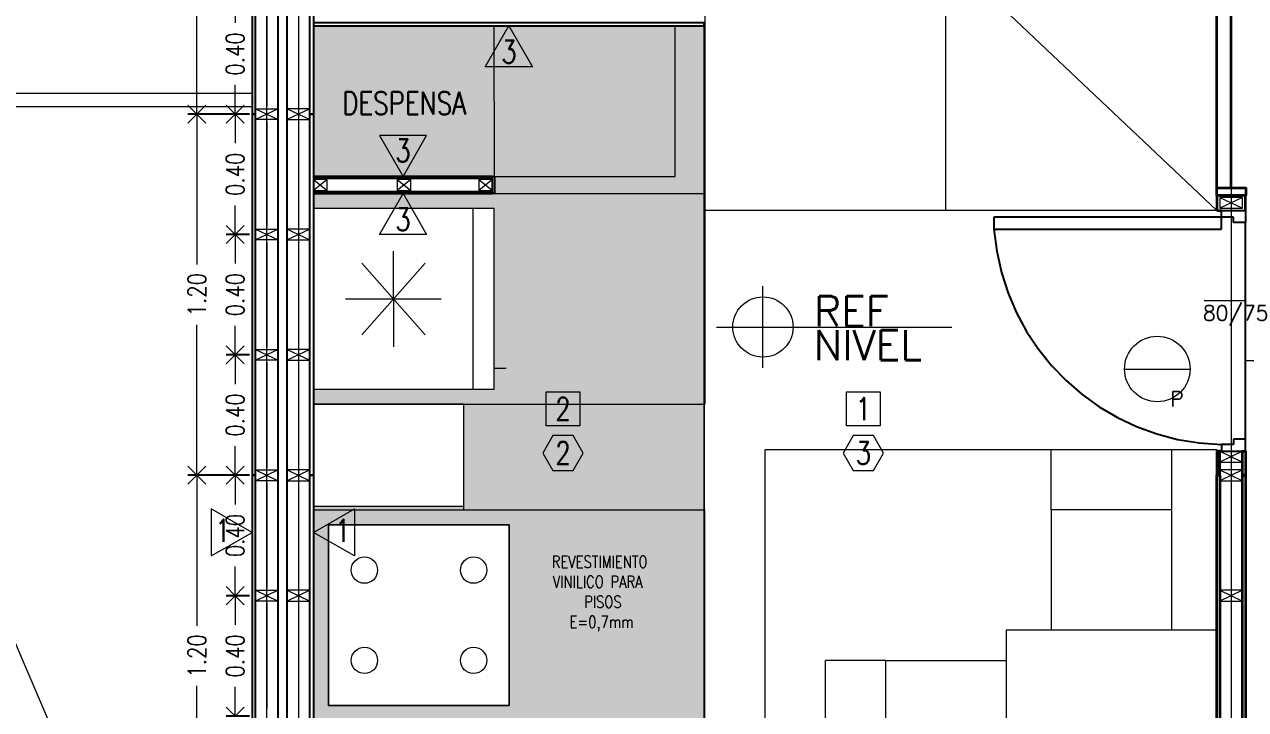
# Model space of a CAD drawing. Header units: metres. Extents: x -2 to 690, y -116 to 73.
# Drawn here: x 469.186 to 473.241, y 24.883 to 27.16 of the extents above; entities that cross this region are included whole.
import ezdxf
from ezdxf.enums import TextEntityAlignment as Align

# ---------------------------------------------------------------- set-up
doc = ezdxf.new("R2010")
doc.units = ezdxf.units.M
doc.header["$LTSCALE"] = 5
doc.header["$MEASUREMENT"] = 0
doc.linetypes.add('CENTER', pattern=[2, 1.25, -0.25, 0.25, -0.25])
doc.layers.get('0').update_dxf_attribs({"color": 30})
doc.layers.get('DEFPOINTS').update_dxf_attribs({"color": 210})
doc.layers.add('_AUX', color=210, linetype='Continuous', lineweight=18, plot=False)
for name, color, linetype, lineweight in [('A-ANNO-DIMS', 3, 'Continuous', 18), ('A-ANNO-SYMB', 3, 'Continuous', 18), ('A-ANNO-TEXT', 3, 'Continuous', 18), ('A-DETL-MCUT', 4, 'Continuous', 25), ('A-DOOR-FULL', 4, 'Continuous', 25), ('A-DOOR-SYMB', 3, 'Continuous', 18), ('A-ELEV-IDEN', 3, 'Continuous', 18), ('A-ELEV-MBE1', 7, 'Continuous', 35), ('A-ELEV-MBE2', 4, 'Continuous', 25), ('A-FLOR-PATT', 8, 'Continuous', 18), ('A-FURN', 8, 'Continuous', 18), ('A-SECT-MCUT', 7, 'Continuous', 35), ('A-WALL-PATT', 8, 'Continuous', 18), ('A-WALL-STUD', 3, 'Continuous', 18)]:
    doc.layers.add(name, color=color, linetype=linetype, lineweight=lineweight)
doc.styles.add('E-ROMANS', font='romans.shx', dxfattribs={"width": 0.8})
doc.dimstyles.new('E-0050_ARW_12', dxfattribs={"dimscale": 0.001, "dimtxt": 60, "dimasz": 60, "dimexe": 30, "dimexo": 20, "dimgap": 30, "dimtad": 0, "dimzin": 0, "dimdsep": 46, "dimtxsty": 'E-ROMANS', "dimblk": 'OPEN90', "dimcen": 30, "dimclrd": 256, "dimclre": 256, "dimclrt": 256, "dimadec": 0, "dimazin": 0, "dimtfac": 1, "dimtmove": 1, "dimatfit": 3, "dimldrblk": 'OPEN90', "dimfxl": 1, "dimtfill": 1, "dimtolj": 1, "dimtzin": 0, "dimlwd": -1, "dimarcsym": 0})

# ---------------------------------------------------------------- blocks, each defined once
blk = doc.blocks.new('_Open90')
at = {"color": 0, "linetype": 'ByBlock', "lineweight": -2}
for p, q in [((0, 0), (-1, 0)), ((-0.5, 0.5), (0, 0)), ((0, 0), (-0.5, -0.5))]:
    blk.add_line(p, q, dxfattribs=at)
blk = doc.blocks.new('*D565')
at = {"layer": 'A-ANNO-DIMS', "lineweight": -2, "transparency": 16777216}
for p, q in [((469.9336, 25.2615), (469.8553, 25.2615)), ((469.9336, 24.8615), (469.8553, 24.8615))]:
    blk.add_line(p, q, dxfattribs=at)
at = {"layer": 'A-ANNO-DIMS', "transparency": 16777216}
for p, q in [((469.8853, 25.2015), (469.8853, 25.1647)), ((469.8853, 24.9215), (469.8853, 24.9584))]:
    blk.add_line(p, q, dxfattribs=at)
at = {"layer": 'DEFPOINTS', "color": 0, "transparency": 16777216}
for p in [(469.8853, 25.2615), (469.9536, 25.2615), (469.9536, 24.8615)]:
    blk.add_point(p, dxfattribs=at)
at = {"layer": 'A-ANNO-DIMS', "transparency": 16777216, "xscale": 0.06, "yscale": 0.06, "zscale": 0.06}
for p, rotation in [((469.8853, 25.2615), 90), ((469.8853, 24.8615), 270)]:
    blk.add_blockref('_Open90', p, dxfattribs=dict(at, rotation=rotation))
at = {"layer": 'A-ANNO-DIMS', "transparency": 16777216, "insert": (469.8853, 25.0615), "char_height": 0.06, "attachment_point": 5, "rotation": 90, "style": 'E-ROMANS', "bg_fill": 3, "box_fill_scale": 1.25, "bg_fill_color": 256, "bg_fill_true_color": 13158600, "bg_fill_transparency": 0}
blk.add_mtext('\\A1;0.40', dxfattribs=at)
blk = doc.blocks.new('*D566')
at = {"layer": 'A-ANNO-DIMS', "lineweight": -2, "transparency": 16777216}
for p, q in [((469.9336, 25.6615), (469.8553, 25.6615)), ((469.9336, 25.2615), (469.8553, 25.2615))]:
    blk.add_line(p, q, dxfattribs=at)
at = {"layer": 'A-ANNO-DIMS', "transparency": 16777216}
for p, q in [((469.8853, 25.6015), (469.8853, 25.5647)), ((469.8853, 25.3215), (469.8853, 25.3584))]:
    blk.add_line(p, q, dxfattribs=at)
at = {"layer": 'DEFPOINTS', "color": 0, "transparency": 16777216}
for p in [(469.8853, 25.6615), (469.9536, 25.6615), (469.9536, 25.2615)]:
    blk.add_point(p, dxfattribs=at)
at = {"layer": 'A-ANNO-DIMS', "transparency": 16777216, "xscale": 0.06, "yscale": 0.06, "zscale": 0.06}
for p, rotation in [((469.8853, 25.6615), 90), ((469.8853, 25.2615), 270)]:
    blk.add_blockref('_Open90', p, dxfattribs=dict(at, rotation=rotation))
at = {"layer": 'A-ANNO-DIMS', "transparency": 16777216, "insert": (469.8853, 25.4615), "char_height": 0.06, "attachment_point": 5, "rotation": 90, "style": 'E-ROMANS', "bg_fill": 3, "box_fill_scale": 1.25, "bg_fill_color": 256, "bg_fill_true_color": 13158600, "bg_fill_transparency": 0}
blk.add_mtext('\\A1;0.40', dxfattribs=at)
blk = doc.blocks.new('*D567')
at = {"layer": 'A-ANNO-DIMS', "lineweight": -2, "transparency": 16777216}
for p, q in [((469.9336, 26.0615), (469.8553, 26.0615)), ((469.9336, 25.6615), (469.8553, 25.6615))]:
    blk.add_line(p, q, dxfattribs=at)
at = {"layer": 'A-ANNO-DIMS', "transparency": 16777216}
for p, q in [((469.8853, 26.0015), (469.8853, 25.9647)), ((469.8853, 25.7215), (469.8853, 25.7584))]:
    blk.add_line(p, q, dxfattribs=at)
at = {"layer": 'DEFPOINTS', "color": 0, "transparency": 16777216}
for p in [(469.8853, 26.0615), (469.9536, 26.0615), (469.9536, 25.6615)]:
    blk.add_point(p, dxfattribs=at)
at = {"layer": 'A-ANNO-DIMS', "transparency": 16777216, "xscale": 0.06, "yscale": 0.06, "zscale": 0.06}
for p, rotation in [((469.8853, 26.0615), 90), ((469.8853, 25.6615), 270)]:
    blk.add_blockref('_Open90', p, dxfattribs=dict(at, rotation=rotation))
at = {"layer": 'A-ANNO-DIMS', "transparency": 16777216, "insert": (469.8853, 25.8615), "char_height": 0.06, "attachment_point": 5, "rotation": 90, "style": 'E-ROMANS', "bg_fill": 3, "box_fill_scale": 1.25, "bg_fill_color": 256, "bg_fill_true_color": 13158600, "bg_fill_transparency": 0}
blk.add_mtext('\\A1;0.40', dxfattribs=at)
blk = doc.blocks.new('*D568')
at = {"layer": 'A-ANNO-DIMS', "lineweight": -2, "transparency": 16777216}
for p, q in [((469.9336, 26.4615), (469.8553, 26.4615)), ((469.9336, 26.0615), (469.8553, 26.0615))]:
    blk.add_line(p, q, dxfattribs=at)
at = {"layer": 'A-ANNO-DIMS', "transparency": 16777216}
for p, q in [((469.8853, 26.4015), (469.8853, 26.3647)), ((469.8853, 26.1215), (469.8853, 26.1584))]:
    blk.add_line(p, q, dxfattribs=at)
at = {"layer": 'DEFPOINTS', "color": 0, "transparency": 16777216}
for p in [(469.8853, 26.4615), (469.9536, 26.4615), (469.9536, 26.0615)]:
    blk.add_point(p, dxfattribs=at)
at = {"layer": 'A-ANNO-DIMS', "transparency": 16777216, "xscale": 0.06, "yscale": 0.06, "zscale": 0.06}
for p, rotation in [((469.8853, 26.4615), 90), ((469.8853, 26.0615), 270)]:
    blk.add_blockref('_Open90', p, dxfattribs=dict(at, rotation=rotation))
at = {"layer": 'A-ANNO-DIMS', "transparency": 16777216, "insert": (469.8853, 26.2615), "char_height": 0.06, "attachment_point": 5, "rotation": 90, "style": 'E-ROMANS', "bg_fill": 3, "box_fill_scale": 1.25, "bg_fill_color": 256, "bg_fill_true_color": 13158600, "bg_fill_transparency": 0}
blk.add_mtext('\\A1;0.40', dxfattribs=at)
blk = doc.blocks.new('*D569')
at = {"layer": 'A-ANNO-DIMS', "lineweight": -2, "transparency": 16777216}
for p, q in [((469.9336, 26.8615), (469.8553, 26.8615)), ((469.9336, 26.4615), (469.8553, 26.4615))]:
    blk.add_line(p, q, dxfattribs=at)
at = {"layer": 'A-ANNO-DIMS', "transparency": 16777216}
for p, q in [((469.8853, 26.8015), (469.8853, 26.7647)), ((469.8853, 26.5215), (469.8853, 26.5584))]:
    blk.add_line(p, q, dxfattribs=at)
at = {"layer": 'DEFPOINTS', "color": 0, "transparency": 16777216}
for p in [(469.8853, 26.8615), (469.9536, 26.8615), (469.9536, 26.4615)]:
    blk.add_point(p, dxfattribs=at)
at = {"layer": 'A-ANNO-DIMS', "transparency": 16777216, "xscale": 0.06, "yscale": 0.06, "zscale": 0.06}
for p, rotation in [((469.8853, 26.8615), 90), ((469.8853, 26.4615), 270)]:
    blk.add_blockref('_Open90', p, dxfattribs=dict(at, rotation=rotation))
at = {"layer": 'A-ANNO-DIMS', "transparency": 16777216, "insert": (469.8853, 26.6615), "char_height": 0.06, "attachment_point": 5, "rotation": 90, "style": 'E-ROMANS', "bg_fill": 3, "box_fill_scale": 1.25, "bg_fill_color": 256, "bg_fill_true_color": 13158600, "bg_fill_transparency": 0}
blk.add_mtext('\\A1;0.40', dxfattribs=at)
blk = doc.blocks.new('*D570')
at = {"layer": 'A-ANNO-DIMS', "lineweight": -2, "transparency": 16777216}
for p, q in [((469.9336, 27.2614), (469.8553, 27.2614)), ((469.9336, 26.8615), (469.8553, 26.8615))]:
    blk.add_line(p, q, dxfattribs=at)
at = {"layer": 'A-ANNO-DIMS', "transparency": 16777216}
for p, q in [((469.8853, 27.2014), (469.8853, 27.1646)), ((469.8853, 26.9215), (469.8853, 26.9583))]:
    blk.add_line(p, q, dxfattribs=at)
at = {"layer": 'DEFPOINTS', "color": 0, "transparency": 16777216}
for p in [(469.8853, 27.2614), (469.9536, 27.2614), (469.9536, 26.8615)]:
    blk.add_point(p, dxfattribs=at)
at = {"layer": 'A-ANNO-DIMS', "transparency": 16777216, "xscale": 0.06, "yscale": 0.06, "zscale": 0.06}
for p, rotation in [((469.8853, 27.2614), 90), ((469.8853, 26.8615), 270)]:
    blk.add_blockref('_Open90', p, dxfattribs=dict(at, rotation=rotation))
at = {"layer": 'A-ANNO-DIMS', "transparency": 16777216, "insert": (469.8853, 27.0615), "char_height": 0.06, "attachment_point": 5, "rotation": 90, "style": 'E-ROMANS', "bg_fill": 3, "box_fill_scale": 1.25, "bg_fill_color": 256, "bg_fill_true_color": 13158600, "bg_fill_transparency": 0}
blk.add_mtext('\\A1;0.40', dxfattribs=at)
blk = doc.blocks.new('*D1220')
at = {"layer": 'A-ANNO-DIMS', "lineweight": -2, "transparency": 16777216}
for p, q in [((469.9216, 25.6615), (469.7285, 25.6615)), ((469.9216, 24.4615), (469.7285, 24.4615))]:
    blk.add_line(p, q, dxfattribs=at)
at = {"layer": 'A-ANNO-DIMS', "transparency": 16777216}
for p, q in [((469.7585, 25.6015), (469.7585, 25.1613)), ((469.7585, 24.5215), (469.7585, 24.9618))]:
    blk.add_line(p, q, dxfattribs=at)
at = {"layer": 'DEFPOINTS', "color": 0, "transparency": 16777216}
for p in [(469.7585, 25.6615), (469.9416, 25.6615), (469.9416, 24.4615)]:
    blk.add_point(p, dxfattribs=at)
at = {"layer": 'A-ANNO-DIMS', "transparency": 16777216, "xscale": 0.06, "yscale": 0.06, "zscale": 0.06}
for p, rotation in [((469.7585, 25.6615), 90), ((469.7585, 24.4615), 270)]:
    blk.add_blockref('_Open90', p, dxfattribs=dict(at, rotation=rotation))
at = {"layer": 'A-ANNO-DIMS', "transparency": 16777216, "insert": (469.7585, 25.0615), "char_height": 0.06, "attachment_point": 5, "rotation": 90, "style": 'E-ROMANS', "bg_fill": 3, "box_fill_scale": 1.25, "bg_fill_color": 256, "bg_fill_true_color": 13158600, "bg_fill_transparency": 0}
blk.add_mtext('\\A1;1.20', dxfattribs=at)
blk = doc.blocks.new('*D1221')
at = {"layer": 'A-ANNO-DIMS', "lineweight": -2, "transparency": 16777216}
for p, q in [((469.9216, 26.8615), (469.7285, 26.8615)), ((469.9216, 25.6615), (469.7285, 25.6615))]:
    blk.add_line(p, q, dxfattribs=at)
at = {"layer": 'A-ANNO-DIMS', "transparency": 16777216}
for p, q in [((469.7585, 26.8015), (469.7585, 26.3613)), ((469.7585, 25.7215), (469.7585, 26.1618))]:
    blk.add_line(p, q, dxfattribs=at)
at = {"layer": 'DEFPOINTS', "color": 0, "transparency": 16777216}
for p in [(469.7585, 26.8615), (469.9416, 26.8615), (469.9416, 25.6615)]:
    blk.add_point(p, dxfattribs=at)
at = {"layer": 'A-ANNO-DIMS', "transparency": 16777216, "xscale": 0.06, "yscale": 0.06, "zscale": 0.06}
for p, rotation in [((469.7585, 26.8615), 90), ((469.7585, 25.6615), 270)]:
    blk.add_blockref('_Open90', p, dxfattribs=dict(at, rotation=rotation))
at = {"layer": 'A-ANNO-DIMS', "transparency": 16777216, "insert": (469.7585, 26.2615), "char_height": 0.06, "attachment_point": 5, "rotation": 90, "style": 'E-ROMANS', "bg_fill": 3, "box_fill_scale": 1.25, "bg_fill_color": 256, "bg_fill_true_color": 13158600, "bg_fill_transparency": 0}
blk.add_mtext('\\A1;1.20', dxfattribs=at)
blk = doc.blocks.new('*D1222')
at = {"layer": 'A-ANNO-DIMS', "lineweight": -2, "transparency": 16777216}
for p, q in [((469.9216, 28.0615), (469.7285, 28.0615)), ((469.9216, 26.8615), (469.7285, 26.8615))]:
    blk.add_line(p, q, dxfattribs=at)
at = {"layer": 'A-ANNO-DIMS', "transparency": 16777216}
for p, q in [((469.7585, 28.0015), (469.7585, 27.5613)), ((469.7585, 26.9215), (469.7585, 27.3618))]:
    blk.add_line(p, q, dxfattribs=at)
at = {"layer": 'DEFPOINTS', "color": 0, "transparency": 16777216}
for p in [(469.7585, 28.0615), (469.9416, 28.0615), (469.9416, 26.8615)]:
    blk.add_point(p, dxfattribs=at)
at = {"layer": 'A-ANNO-DIMS', "transparency": 16777216, "xscale": 0.06, "yscale": 0.06, "zscale": 0.06}
for p, rotation in [((469.7585, 28.0615), 90), ((469.7585, 26.8615), 270)]:
    blk.add_blockref('_Open90', p, dxfattribs=dict(at, rotation=rotation))
at = {"layer": 'A-ANNO-DIMS', "transparency": 16777216, "insert": (469.7585, 27.4615), "char_height": 0.06, "attachment_point": 5, "rotation": 90, "style": 'E-ROMANS', "bg_fill": 3, "box_fill_scale": 1.25, "bg_fill_color": 256, "bg_fill_true_color": 13158600, "bg_fill_transparency": 0}
blk.add_mtext('\\A1;1.20', dxfattribs=at)
blk = doc.blocks.new('ytui')
for p, q in [((-240.4633, 148.8861), (-240.4633, 150.1861)), ((-240.4633, 150.1861), (-239.7633, 150.1861)), ((-239.7633, 148.8861), (-239.7633, 150.1861)), ((-239.7633, 148.8861), (-240.4633, 148.8861))]:
    blk.add_line(p, q)
blk = doc.blocks.new('UGUI')
for p, q in [((-243.4605, 127.8342), (-243.4605, 129.1342)), ((-242.7605, 129.1342), (-243.4605, 129.1342)), ((-242.7605, 127.8342), (-242.7605, 129.1342)), ((-242.7605, 127.8342), (-243.4605, 127.8342))]:
    blk.add_line(p, q)

msp = doc.modelspace()

# ---------------------------------------------------------------- hatches: boundary and pattern name
at = {"layer": 'A-FLOR-PATT'}
h = msp.add_hatch(dxfattribs=at)
h.set_pattern_fill('DOTS', color=256, scale=0.02, style=0)
h.set_pattern_definition([(0, (0, 0), (0.015875, 0.03175), [0, -0.03175])])
h.paths.add_polyline_path([(471.4426, 27.1545), (470.1456, 27.1545), (470.1456, 26.6545), (470.7462, 26.6545), (470.7462, 26.5975), (470.1456, 26.5975), (470.1456, 24.1465), (470.6456, 24.1465), (470.6456, 23.3465), (471.4426, 23.3465)])
h.paths.add_polyline_path([(470.6456, 24.8465), (470.1456, 24.8465), (470.1456, 24.1465), (470.6456, 24.1465)], flags=16)
h.paths.add_polyline_path([(470.7956, 25.4965), (470.1956, 25.4965), (470.1956, 24.8965), (470.7956, 24.8965)], flags=16)
h.paths.add_polyline_path([(470.6451, 25.8975), (470.1456, 25.8975), (470.1456, 25.5585), (470.6451, 25.5585)], flags=16)
h.paths.add_polyline_path([(470.7456, 26.5475), (470.1456, 26.5475), (470.1456, 25.9475), (470.7456, 25.9475)], flags=16)

# ---------------------------------------------------------------- linework, layer by layer
at = {"layer": '_AUX'}
for points in [[(471.4426, 27.1545), (470.1456, 27.1545), (470.1456, 26.6545), (470.7462, 26.6545), (470.7462, 26.5975), (470.1456, 26.5975), (470.1456, 24.1465), (470.6456, 24.1465), (470.6456, 23.3465), (471.4426, 23.3465)], [(470.7456, 26.5475), (470.1456, 26.5475), (470.1456, 25.9475), (470.7456, 25.9475)], [(470.6451, 25.8975), (470.1456, 25.8975), (470.1456, 25.5585), (470.6451, 25.5585)], [(470.7956, 25.4965), (470.1956, 25.4965), (470.1956, 24.8965), (470.7956, 24.8965)]]:
    msp.add_lwpolyline(points, close=True, dxfattribs=at)
at = {"layer": 'A-ANNO-SYMB'}
for p, q in [((470.0961, 33.6189), (470.0961, 21.5953)), ((469.9911, 21.9469), (469.9911, 33.2203)), ((473.1931, 33.2203), (473.1931, 21.9469)), ((471.4456, 28.6415), (471.4456, 26.5415)), ((470.7462, 26.6545), (470.7461, 27.1545)), ((472.2456, 26.5415), (471.4456, 26.5415)), ((472.2456, 26.5415), (471.5456, 26.5415)), ((471.6381, 26.0182), (471.6381, 26.29)), ((471.4836, 26.1541), (472.2647, 26.1541)), ((473.1456, 25.7465), (471.6456, 25.7465)), ((471.6456, 23.3465), (471.6456, 25.7465)), ((472.5956, 25.5465), (472.5956, 25.7465)), ((472.9956, 25.7465), (472.5956, 25.7465)), ((472.9956, 25.5465), (472.9956, 25.7465)), ((473.1456, 23.3465), (473.1456, 25.7465)), ((471.8456, 24.6465), (471.8456, 25.0465)), ((472.0456, 25.0465), (471.8456, 25.0465))]:
    msp.add_line(p, q, dxfattribs=at)
for points in [[(470.7462, 26.6545), (471.3462, 26.6545), (471.3462, 27.1545), (470.7402, 27.1545)], [(473.3532, 26.0415), (473.2406, 26.0415), (473.2406, 26.2415), (473.1032, 26.2415)]]:
    msp.add_lwpolyline(points, dxfattribs=at)
msp.add_circle((471.6381, 26.1541), 0.1, dxfattribs=at)
at = {"layer": 'A-ANNO-TEXT'}
for points in [[(470.7946, 27.1545), (470.873, 27.0187), (470.7162, 27.0187)], [(470.4429, 26.6545), (470.5213, 26.7904), (470.3644, 26.7904)], [(470.4429, 26.5975), (470.5213, 26.4617), (470.3644, 26.4617)], [(470.918, 25.9383), (471.0305, 25.9383), (471.0305, 25.8258), (470.918, 25.8258)], [(471.9153, 25.9383), (472.0278, 25.9383), (472.0278, 25.8258), (471.9153, 25.8258)], [(471.0079, 25.6771), (471.0415, 25.7354), (471.0079, 25.7937), (470.9405, 25.7937), (470.9069, 25.7354), (470.9405, 25.6771)], [(472.0052, 25.6771), (472.0389, 25.7354), (472.0052, 25.7937), (471.9379, 25.7937), (471.9042, 25.7354), (471.9379, 25.6771)], [(470.1461, 25.4718), (470.282, 25.5503), (470.282, 25.3934)]]:
    msp.add_lwpolyline(points, close=True, dxfattribs=at)
at = {"layer": 'A-DETL-MCUT'}
for points in [[(469.9536, 26.8615), (469.9536, 28.0615), (469.9416, 28.0615), (469.9416, 26.8615)], [(470.1336, 26.8615), (470.1336, 28.0615), (470.1456, 28.0615), (470.1456, 26.8615)], [(471.4426, 27.1545), (471.4426, 27.1645), (470.1456, 27.1645), (470.1456, 27.1545)], [(469.9536, 25.6615), (469.9536, 26.8615), (469.9416, 26.8615), (469.9416, 25.6615)], [(470.1336, 25.6615), (470.1336, 26.8615), (470.1456, 26.8615), (470.1456, 25.6615)], [(470.7402, 26.5975), (470.7402, 26.6545), (470.7462, 26.6545), (470.7462, 26.5975)], [(469.9536, 24.4615), (469.9536, 25.6615), (469.9416, 25.6615), (469.9416, 24.4615)], [(470.1336, 24.4615), (470.1336, 25.6615), (470.1456, 25.6615), (470.1456, 24.4615)]]:
    msp.add_lwpolyline(points, close=True, dxfattribs=at)
for points in [[(470.1456, 26.6485), (470.7402, 26.6485), (470.7402, 26.6545), (470.1456, 26.6545)], [(470.1456, 26.5975), (470.7402, 26.5975), (470.7402, 26.6035), (470.1456, 26.6035)]]:
    msp.add_lwpolyline(points, dxfattribs=at)
at = {"layer": 'A-DOOR-FULL', "linetype": 'CENTER'}
for points in [[(472.405, 26.4793), (473.1606, 26.4793), (473.1606, 26.5193), (472.405, 26.5193), (472.405, 26.4793)], [(473.1606, 26.5193), (473.1606, 26.5415), (473.2406, 26.5415), (473.2406, 26.5015), (473.2006, 26.5015), (473.2006, 26.5193), (473.1606, 26.5193)], [(473.1606, 25.7638), (473.1606, 25.7415), (473.2406, 25.7415), (473.2406, 25.7815), (473.2006, 25.7815), (473.2006, 25.7638), (473.1606, 25.7638)]]:
    msp.add_lwpolyline(points, dxfattribs=at)
msp.add_arc((473.1781, 26.5389), 0.7753, 184.4047, 268.7104, dxfattribs=at)
at = {"layer": 'A-DOOR-SYMB'}
msp.add_lwpolyline([(472.8386, 26.0145), (473.0561, 26.0145)], dxfattribs=at)
msp.add_circle((472.9474, 26.0145), 0.1088, dxfattribs=at)
at = {"layer": 'A-ELEV-IDEN'}
msp.add_line((466.9526, 30.2605), (469.9416, 23.2615), dxfattribs=at)
msp.add_lwpolyline([(471.4426, 27.1545), (471.4426, 23.3465)], dxfattribs=at)
at = {"layer": 'A-ELEV-MBE1'}
msp.add_line((473.1451, 26.5915), (473.1451, 27.4415), dxfattribs=at)
at = {"layer": 'A-ELEV-MBE1', "linetype": 'Continuous'}
msp.add_line((473.1926, 26.6165), (473.1926, 27.416), dxfattribs=at)
at = {"layer": 'A-ELEV-MBE1'}
msp.add_lwpolyline([(473.1451, 26.5915), (473.1451, 26.6165), (473.2411, 26.6165), (473.2411, 26.5915)], close=True, dxfattribs=at)
at = {"layer": 'A-ELEV-MBE2'}
for p, q in [((470.0286, 23.0095), (470.0286, 30.4136)), ((470.0586, 23.0095), (470.0586, 30.4135)), ((473.2406, 25.7815), (473.2406, 26.5015))]:
    msp.add_line(p, q, dxfattribs=at)
at = {"layer": 'A-FURN'}
for p, q in [((472.2456, 26.5415), (472.2456, 28.5415)), ((473.1456, 28.5415), (473.1456, 26.5415)), ((473.1456, 26.5415), (472.2456, 27.3925)), ((470.1906, 26.644), (470.1456, 26.608)), ((470.1456, 26.644), (470.1906, 26.608)), ((470.4684, 26.644), (470.4234, 26.608)), ((470.4234, 26.644), (470.4684, 26.608)), ((470.7402, 26.644), (470.6952, 26.608)), ((470.6952, 26.644), (470.7402, 26.608)), ((470.1456, 26.5475), (470.1456, 25.9475)), ((470.7456, 26.5475), (470.1456, 26.5475)), ((470.6762, 25.9475), (470.6762, 26.5475)), ((470.7456, 25.9475), (470.7456, 26.5475)), ((472.2456, 26.5415), (472.2456, 26.5415)), ((473.1456, 26.5415), (472.2456, 26.5415)), ((470.4109, 26.2475), (470.4109, 26.4062)), ((470.516, 26.1286), (470.3058, 26.3664)), ((470.516, 26.3664), (470.3058, 26.1286)), ((470.2522, 26.2475), (470.5696, 26.2475)), ((470.4109, 26.2475), (470.4109, 26.0888)), ((470.7456, 26.0169), (470.7856, 26.0169)), ((470.1456, 25.9475), (470.7456, 25.9475)), ((472.9956, 25.1465), (472.9956, 25.5465)), ((473.1456, 25.1465), (472.4456, 25.1465)), ((472.4456, 25.1465), (472.4456, 23.9465)), ((473.1456, 23.9465), (473.1456, 25.1465))]:
    msp.add_line(p, q, dxfattribs=at)
for points in [[(470.1906, 26.644), (470.1456, 26.644), (470.1456, 26.608), (470.1906, 26.608)], [(470.4684, 26.644), (470.4234, 26.644), (470.4234, 26.608), (470.4684, 26.608)], [(470.7402, 26.644), (470.6952, 26.644), (470.6952, 26.608), (470.7402, 26.608)], [(470.1456, 25.8975), (470.1456, 25.5465), (470.6451, 25.5465), (470.6451, 25.8975)], [(470.7956, 25.4965), (470.7956, 24.8965), (470.1956, 24.8965), (470.1956, 25.4965)]]:
    msp.add_lwpolyline(points, close=True, dxfattribs=at)
for points in [[(472.9956, 25.5465), (472.5956, 25.5465), (472.5956, 25.1465)], [(472.0456, 24.6465), (472.0456, 25.0465), (472.4456, 25.0465)]]:
    msp.add_lwpolyline(points, dxfattribs=at)
for centre in [(470.3147, 25.3465), (470.6774, 25.3465), (470.3147, 25.0465), (470.6774, 25.0465)]:
    msp.add_circle(centre, 0.0438, dxfattribs=at)
at = {"layer": 'A-SECT-MCUT'}
for p, q in [((473.1456, 26.5915), (473.1456, 26.5415)), ((473.2406, 26.5415), (473.2406, 26.5915)), ((473.1456, 26.5415), (473.1606, 26.5415))]:
    msp.add_line(p, q, dxfattribs=at)
for points in [[(473.1456, 25.6615), (473.1556, 25.6615), (473.1556, 25.7415), (473.1456, 25.7415)], [(473.2406, 25.6615), (473.2306, 25.6615), (473.2306, 25.7415), (473.2406, 25.7415)], [(473.1556, 25.6615), (473.1556, 24.4615), (473.1456, 24.4615), (473.1456, 25.6615)], [(473.2406, 25.6615), (473.2406, 24.4615), (473.2306, 24.4615), (473.2306, 25.6615)]]:
    msp.add_lwpolyline(points, close=True, dxfattribs=at)
at = {"layer": 'A-WALL-PATT', "ltscale": 0.1}
for p, q in [((469.9911, 27.2364), (469.9911, 26.8865)), ((470.0961, 27.184), (470.0961, 26.8865)), ((469.9911, 26.8365), (469.9911, 26.4865)), ((470.0961, 26.8365), (470.0961, 26.4865)), ((469.9911, 26.4365), (469.9911, 26.0865)), ((470.0961, 26.4365), (470.0961, 26.0865)), ((469.9911, 26.0365), (469.9911, 25.6865)), ((470.0961, 26.0365), (470.0961, 25.6865)), ((469.9911, 25.6365), (469.9911, 25.2865)), ((470.0961, 25.6365), (470.0961, 25.2865)), ((473.1931, 25.6365), (473.1931, 25.2865)), ((469.9911, 25.2365), (469.9911, 24.8865)), ((470.0961, 25.2365), (470.0961, 24.8865)), ((473.1931, 25.2365), (473.1931, 24.8865))]:
    msp.add_line(p, q, dxfattribs=at)
at = {"layer": 'A-WALL-STUD'}
for p, q in [((470.1336, 26.8795), (470.0586, 26.8435)), ((470.0586, 26.8795), (470.1336, 26.8435)), ((473.2306, 26.5845), (473.1556, 26.5485)), ((473.1556, 26.5845), (473.2306, 26.5485)), ((470.1336, 26.4795), (470.0586, 26.4435)), ((470.0586, 26.4795), (470.1336, 26.4435)), ((470.1336, 26.0795), (470.0586, 26.0435)), ((470.0586, 26.0795), (470.1336, 26.0435)), ((473.2306, 25.7415), (473.1556, 25.7055)), ((473.1556, 25.7415), (473.2306, 25.7055)), ((470.1336, 25.6795), (470.0586, 25.6435)), ((470.0586, 25.6795), (470.1336, 25.6435)), ((473.2306, 25.6795), (473.1556, 25.6435)), ((473.1556, 25.6795), (473.2306, 25.6435)), ((470.1336, 25.2795), (470.0586, 25.2435)), ((470.0586, 25.2795), (470.1336, 25.2435)), ((473.2306, 25.2795), (473.1556, 25.2435)), ((473.1556, 25.2795), (473.2306, 25.2435))]:
    msp.add_line(p, q, dxfattribs=at)
for points in [[(470.1336, 26.8795), (470.0586, 26.8795), (470.0586, 26.8435), (470.1336, 26.8435)], [(473.2306, 26.5845), (473.1556, 26.5845), (473.1556, 26.5485), (473.2306, 26.5485)], [(470.1336, 26.4795), (470.0586, 26.4795), (470.0586, 26.4435), (470.1336, 26.4435)], [(470.1336, 26.0795), (470.0586, 26.0795), (470.0586, 26.0435), (470.1336, 26.0435)], [(473.2306, 25.7415), (473.1556, 25.7415), (473.1556, 25.7055), (473.2306, 25.7055)], [(470.1336, 25.6795), (470.0586, 25.6795), (470.0586, 25.6435), (470.1336, 25.6435)], [(473.2306, 25.6795), (473.1556, 25.6795), (473.1556, 25.6435), (473.2306, 25.6435)], [(470.1336, 25.2795), (470.0586, 25.2795), (470.0586, 25.2435), (470.1336, 25.2435)], [(473.2306, 25.2795), (473.1556, 25.2795), (473.1556, 25.2435), (473.2306, 25.2435)]]:
    msp.add_lwpolyline(points, close=True, dxfattribs=at)

# ---------------------------------------------------------------- block references
at = {"layer": 'A-ANNO-SYMB', "xscale": -1, "rotation": 270}
for name, p in [('UGUI', (342.3114, 269.358)), ('ytui', (321.2595, 265.3099))]:
    msp.add_blockref(name, p, dxfattribs=at)

# ---------------------------------------------------------------- texts
at = {"layer": 'A-ANNO-TEXT', "char_height": 0.075, "attachment_point": 5, "style": 'E-ROMANS'}
for s, insert, rotation in [('\\pi-0.45,l0.45,t0.45;3', (470.7946, 27.0688), 359.9995), ('\\pi-0.45,l0.45,t0.45;DESPENSA', (470.4469, 26.898), 359.9995), ('\\pi-0.45,l0.45,t0.45;3', (470.4429, 26.7403), 0.0005), ('\\pi-0.45,l0.45,t0.45;3', (470.4429, 26.5118), 359.9995), ('\\pi-0.45,l0.45,t0.45;2', (470.9742, 25.882), 0.0005), ('\\pi-0.45,l0.45,t0.45;1', (471.9715, 25.882), 0.0005), ('\\pi-0.45,l0.45,t0.45;2', (470.9742, 25.7354), 0.0005), ('\\pi-0.45,l0.45,t0.45;3', (471.9715, 25.7354), 0.0005), ('\\pi-0.45,l0.45,t0.45;1', (470.243, 25.4775), 359.9995)]:
    msp.add_mtext(s, dxfattribs=dict(at, insert=insert, rotation=rotation))
at = {"layer": 'A-ANNO-TEXT', "insert": (471.1081, 25.1421), "char_height": 0.04, "attachment_point": 7, "style": 'E-ROMANS'}
msp.add_mtext('\\pi-0.17143;REVESTIMIENTO\\P\\pi-0.16838;VINILICO PARA \\P\\pi-0.064;PISOS\\P\\pi-0.112;E=0,7mm', dxfattribs=at)
at = {"layer": 'A-ANNO-TEXT', "style": 'E-ROMANS'}
msp.add_attdef('REF', text='', height=0.1, dxfattribs=at).set_placement((471.8078, 26.127), align=Align.BOTTOM_LEFT)
msp.add_attdef('80/75', text='x/x', height=0.05, dxfattribs=at).set_placement((473.2077, 26.2256), align=Align.TOP_CENTER)
msp.add_attdef('NIVEL', text='%%P0,00', height=0.1, dxfattribs=at).set_placement((471.8069, 26.1441), align=Align.TOP_LEFT)
msp.add_attdef('P', text='P', height=0.05, dxfattribs=at).set_placement((473.0131, 25.8751), align=Align.BOTTOM_CENTER)

# ---------------------------------------------------------------- next in the draw order: dimensions: what is measured, and where the dimension line sits
at = {"layer": 'A-ANNO-DIMS'}
dim = msp.add_linear_dim(base=(469.8853, 25.2615), p1=(469.9536, 24.8615), p2=(469.9536, 25.2615), angle=90, dimstyle='E-0050_ARW_12', dxfattribs=at)
dim.commit()
dim.dimension.update_dxf_attribs({"geometry": '*D565', "text_midpoint": (469.8853, 25.0615)})

# ---------------------------------------------------------------- next in the draw order: dimensions: what is measured, and where the dimension line sits
dim = msp.add_linear_dim(base=(469.8853, 25.6615), p1=(469.9536, 25.2615), p2=(469.9536, 25.6615), angle=90, dimstyle='E-0050_ARW_12', dxfattribs=at)
dim.commit()
dim.dimension.update_dxf_attribs({"geometry": '*D566', "text_midpoint": (469.8853, 25.4615)})

# ---------------------------------------------------------------- next in the draw order: dimensions: what is measured, and where the dimension line sits
dim = msp.add_linear_dim(base=(469.8853, 26.0615), p1=(469.9536, 25.6615), p2=(469.9536, 26.0615), angle=90, dimstyle='E-0050_ARW_12', dxfattribs=at)
dim.commit()
dim.dimension.update_dxf_attribs({"geometry": '*D567', "text_midpoint": (469.8853, 25.8615)})

# ---------------------------------------------------------------- next in the draw order: dimensions: what is measured, and where the dimension line sits
for base, p1, p2, picture, middle in [((469.8853, 26.4615), (469.9536, 26.0615), (469.9536, 26.4615), '*D568', (469.8853, 26.2615)), ((469.7585, 25.6615), (469.9416, 24.4615), (469.9416, 25.6615), '*D1220', (469.7585, 25.0615))]:
    dim = msp.add_linear_dim(base=base, p1=p1, p2=p2, angle=90, dimstyle='E-0050_ARW_12', dxfattribs=at)
    dim.commit()
    dim.dimension.update_dxf_attribs({"geometry": picture, "text_midpoint": middle})

# ---------------------------------------------------------------- next in the draw order: linework, layer by layer
at = {"layer": 'A-ANNO-TEXT'}
msp.add_lwpolyline([(469.9416, 25.4718), (469.8057, 25.5503), (469.8057, 25.3934)], close=True, dxfattribs=at)
at = {"layer": 'A-WALL-STUD'}
for p, q in [((469.9536, 25.2795), (470.0286, 25.2435)), ((470.0286, 25.2795), (469.9536, 25.2435))]:
    msp.add_line(p, q, dxfattribs=at)
msp.add_lwpolyline([(469.9536, 25.2795), (470.0286, 25.2795), (470.0286, 25.2435), (469.9536, 25.2435)], close=True, dxfattribs=at)

# ---------------------------------------------------------------- next in the draw order: texts
at = {"layer": 'A-ANNO-TEXT', "insert": (469.8447, 25.4775), "char_height": 0.075, "attachment_point": 5, "rotation": 0.0005, "style": 'E-ROMANS'}
msp.add_mtext('\\pi-0.45,l0.45,t0.45;1', dxfattribs=at)

# ---------------------------------------------------------------- next in the draw order: dimensions: what is measured, and where the dimension line sits
at = {"layer": 'A-ANNO-DIMS'}
dim = msp.add_linear_dim(base=(469.8853, 26.8615), p1=(469.9536, 26.4615), p2=(469.9536, 26.8615), angle=90, dimstyle='E-0050_ARW_12', dxfattribs=at)
dim.commit()
dim.dimension.update_dxf_attribs({"geometry": '*D569', "text_midpoint": (469.8853, 26.6615)})

# ---------------------------------------------------------------- next in the draw order: dimensions: what is measured, and where the dimension line sits
dim = msp.add_linear_dim(base=(469.8853, 27.2614), p1=(469.9536, 26.8615), p2=(469.9536, 27.2614), angle=90, dimstyle='E-0050_ARW_12', dxfattribs=at)
dim.commit()
dim.dimension.update_dxf_attribs({"geometry": '*D570', "text_midpoint": (469.8853, 27.0615)})

# ---------------------------------------------------------------- next in the draw order: dimensions: what is measured, and where the dimension line sits
dim = msp.add_linear_dim(base=(469.7585, 26.8615), p1=(469.9416, 25.6615), p2=(469.9416, 26.8615), angle=90, dimstyle='E-0050_ARW_12', dxfattribs=at)
dim.commit()
dim.dimension.update_dxf_attribs({"geometry": '*D1221', "text_midpoint": (469.7585, 26.2615)})

# ---------------------------------------------------------------- next in the draw order: linework, layer by layer
at = {"layer": 'A-WALL-STUD'}
for p, q in [((469.9536, 26.4795), (470.0286, 26.4435)), ((470.0286, 26.4795), (469.9536, 26.4435)), ((469.9536, 26.0795), (470.0286, 26.0435)), ((470.0286, 26.0795), (469.9536, 26.0435)), ((469.9536, 25.6795), (470.0286, 25.6435)), ((470.0286, 25.6795), (469.9536, 25.6435))]:
    msp.add_line(p, q, dxfattribs=at)
for points in [[(469.9536, 26.4795), (470.0286, 26.4795), (470.0286, 26.4435), (469.9536, 26.4435)], [(469.9536, 26.0795), (470.0286, 26.0795), (470.0286, 26.0435), (469.9536, 26.0435)], [(469.9536, 25.6795), (470.0286, 25.6795), (470.0286, 25.6435), (469.9536, 25.6435)]]:
    msp.add_lwpolyline(points, close=True, dxfattribs=at)

# ---------------------------------------------------------------- next in the draw order: dimensions: what is measured, and where the dimension line sits
at = {"layer": 'A-ANNO-DIMS'}
dim = msp.add_linear_dim(base=(469.7585, 28.0615), p1=(469.9416, 26.8615), p2=(469.9416, 28.0615), angle=90, dimstyle='E-0050_ARW_12', dxfattribs=at)
dim.commit()
dim.dimension.update_dxf_attribs({"geometry": '*D1222', "text_midpoint": (469.7585, 27.4615)})

# ---------------------------------------------------------------- next in the draw order: linework, layer by layer
at = {"layer": 'A-ELEV-IDEN'}
for p, q in [((466.9421, 26.9315), (469.9416, 26.9315)), ((466.9421, 26.8865), (469.9416, 26.8865))]:
    msp.add_line(p, q, dxfattribs=at)
at = {"layer": 'A-WALL-STUD'}
for p, q in [((469.9536, 26.8795), (470.0286, 26.8435)), ((470.0286, 26.8795), (469.9536, 26.8435))]:
    msp.add_line(p, q, dxfattribs=at)
msp.add_lwpolyline([(469.9536, 26.8795), (470.0286, 26.8795), (470.0286, 26.8435), (469.9536, 26.8435)], close=True, dxfattribs=at)

doc.saveas('drawing.dxf')
